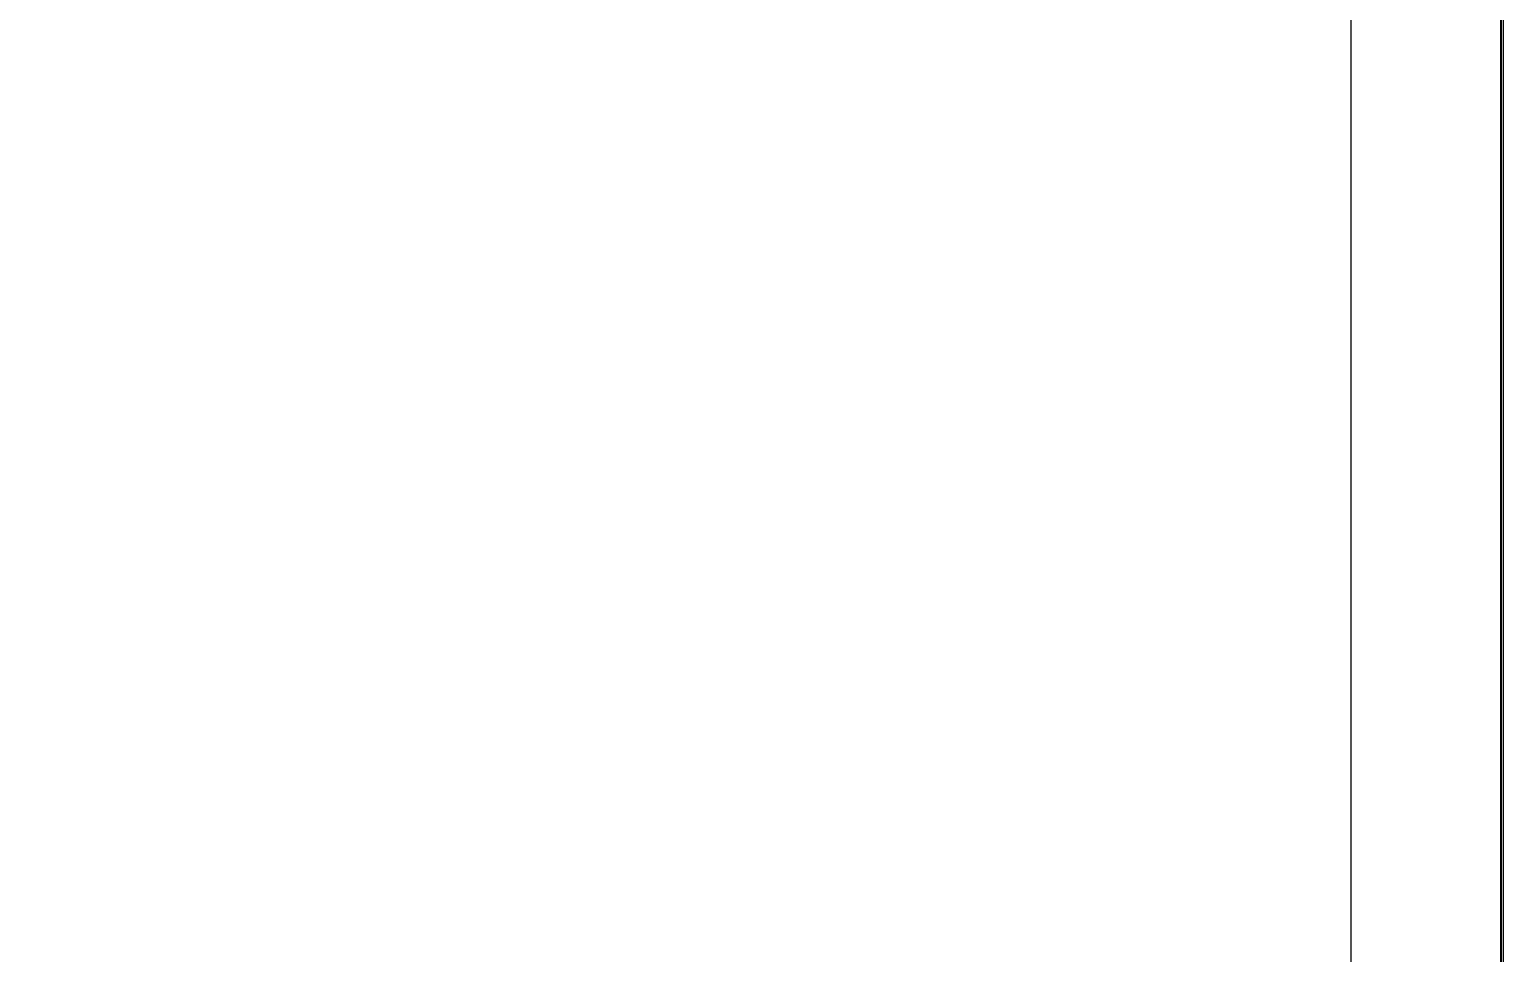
# Model space of a CAD drawing. Header units: metres. Extents: x -355 to 973, y -73 to 238.
# Drawn here: x 711.846 to 713.809, y 215.201 to 216.431 of the extents above; entities that cross this region are included whole.
import ezdxf

# ---------------------------------------------------------------- set-up
doc = ezdxf.new("R2010")
doc.units = ezdxf.units.M
doc.header["$LTSCALE"] = 3
doc.header["$MEASUREMENT"] = 0
doc.linetypes.add('1', pattern=[30, 6, 6, 6, 6, 6])
doc.layers.add('05', color=21, linetype='Continuous', lineweight=5)
doc.styles.get("Standard").update_dxf_attribs({"font": 'arial.ttf'})
doc.dimstyles.new('ahmad', dxfattribs={"dimtxt": 0.2, "dimasz": 0.1375, "dimexe": 0, "dimexo": 0.0625, "dimgap": 0.09, "dimtad": 0, "dimzin": 0, "dimdsep": 46, "dimtxsty": 'Standard', "dimblk": 'OBLIQUE', "dimcen": 0.09, "dimclrd": 245, "dimclrt": 61, "dimadec": 0, "dimazin": 0, "dimtfac": 1, "dimtofl": 0, "dimtmove": 0, "dimatfit": 3, "dimldrblk": 'OBLIQUE', "dimfxl": 0, "dimfxlon": 1, "dimtolj": 1, "dimtzin": 0, "dimlwd": 13, "dimarcsym": 0})

# ---------------------------------------------------------------- blocks, each defined once
blk = doc.blocks.new('_Oblique')
at = {"color": 0, "linetype": 'ByBlock', "lineweight": -2}
blk.add_line((-0.5, -0.5), (0.5, 0.5), dxfattribs=at)
blk = doc.blocks.new('*D424')
at = {"color": 245, "lineweight": 13, "transparency": 16777216}
for p, q in [((713.6063, 225.8225), (713.6063, 220.5401)), ((713.6063, 214.4225), (713.6063, 219.7048))]:
    blk.add_line(p, q, dxfattribs=at)
at = {"layer": 'Defpoints', "color": 0, "transparency": 16777216}
for p in [(713.8093, 225.8225), (713.6063, 214.4225), (713.8063, 214.4225)]:
    blk.add_point(p, dxfattribs=at)
at = {"color": 245, "lineweight": 13, "transparency": 16777216, "xscale": 0.1375, "yscale": 0.1375, "zscale": 0.1375}
for p, rotation in [((713.6063, 225.8225), 90), ((713.6063, 214.4225), 270)]:
    blk.add_blockref('_Oblique', p, dxfattribs=dict(at, rotation=rotation))
at = {"color": 61, "transparency": 16777216, "insert": (713.6063, 220.1225), "char_height": 0.2, "attachment_point": 5, "rotation": 90}
blk.add_mtext('\\A1;11.40', dxfattribs=at)

msp = doc.modelspace()

# ---------------------------------------------------------------- linework, layer by layer
msp.add_line((713.8063, 214.2225), (713.8063, 218.3225))
at = {"layer": '05', "color": 0, "linetype": '1'}
msp.add_lwpolyline([(713.8093, 206.3455), (713.8093, 230.8225), (701.3323, 230.8225), (701.3323, 206.3455)], close=True, dxfattribs=at)

# ---------------------------------------------------------------- dimensions: what is measured, and where the dimension line sits
dim = msp.add_linear_dim(base=(713.6063, 214.4225), p1=(713.8093, 225.8225), p2=(713.8063, 214.4225), angle=90, dimstyle='ahmad')
dim.commit()
dim.dimension.update_dxf_attribs({"geometry": '*D424', "text_midpoint": (713.6063, 220.1225)})

doc.saveas('drawing.dxf')
